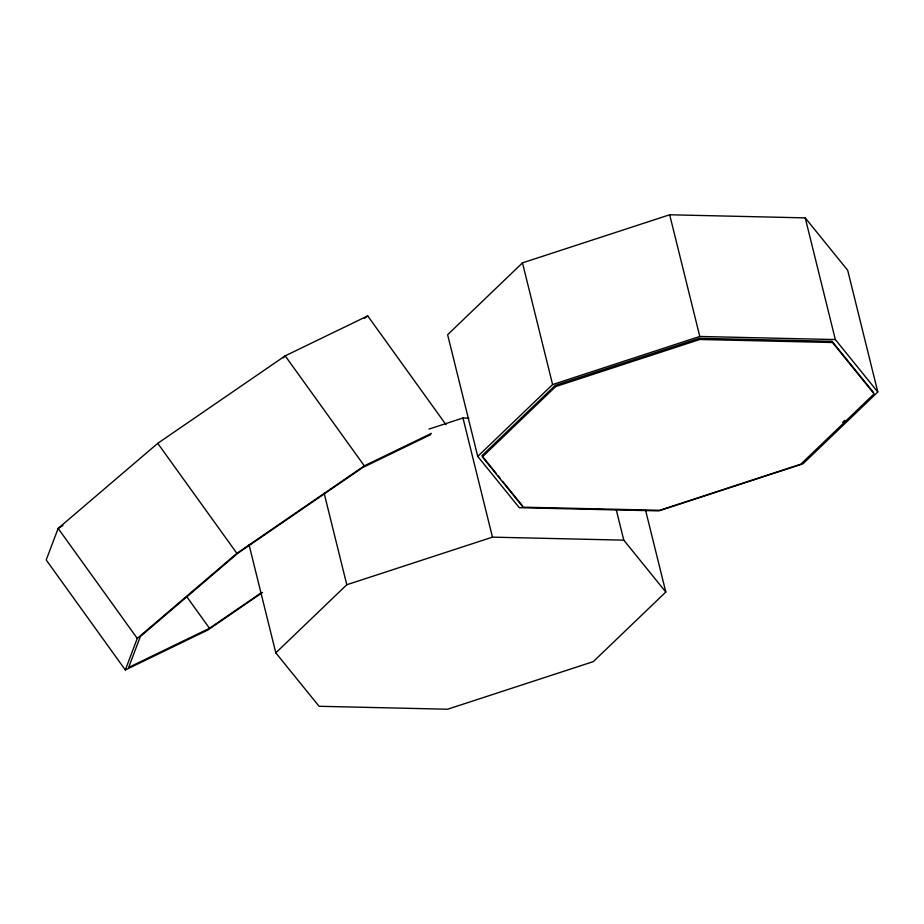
<?xml version="1.0" encoding="UTF-8"?>
<svg xmlns="http://www.w3.org/2000/svg" width="924" height="924" viewBox="0 0 924 924"><rect width="100%" height="100%" fill="white"/><g stroke="black" fill="none" stroke-linecap="round" stroke-linejoin="round"><path stroke-width="1.39" d="M446.003 424.717L367.717 315.892L285.181 355.856L157.75 443.335L58.143 528.413L46.2 559.967L125.318 669.969L137.26 638.403L236.879 553.326L364.31 465.846L431.369 433.379M283.241 357.877L285.181 355.856L364.31 465.846M522.487 262.866L447.632 334.707L477.743 456.398L519.311 507.703L658.87 510.891L802.944 463.825L877.8 391.984L847.689 270.293L805.22 217.879L669.681 214.772L522.487 262.866L552.598 384.557L477.743 456.398M275.802 652.864L346.789 584.742L492.469 537.144L623.792 540.147L665.811 592.03L593.289 661.63L447.609 709.228L319.08 706.283L275.802 652.864L249.064 544.79M842.665 422.383L844.732 420.397M364.356 318.445L367.717 315.892M430.665 434.638L362.67 467.556L237.907 553.21L140.356 636.521L128.667 667.428L209.494 628.285L261.631 592.492M262.497 592.492L207.854 630.006L125.318 669.969M62.913 525.513L58.143 528.413L137.26 638.403M552.598 384.557L699.791 336.463L835.342 339.57L877.8 391.984M428.944 429.106L462.982 417.994L468.757 418.122M873.642 392.654L832.062 341.326L699.329 338.299L555.208 385.377L481.912 455.728L496.373 473.585M498.175 475.814L499.988 478.043M502.691 481.392L522.58 505.948M157.75 443.335L236.879 553.326M186.96 596.973L209.494 628.285M805.22 217.879L835.342 339.57M669.681 214.772L699.791 336.463M645.576 510.279L665.811 592.03M616.239 509.667L623.792 540.147M462.982 417.994L492.469 537.144M324.162 493.301L346.789 584.742M555.659 386.579L482.363 456.918L523.053 507.161L659.724 510.291L800.796 464.195L874.092 393.855L832.524 342.515L699.791 339.489L555.659 386.579"/></g></svg>
